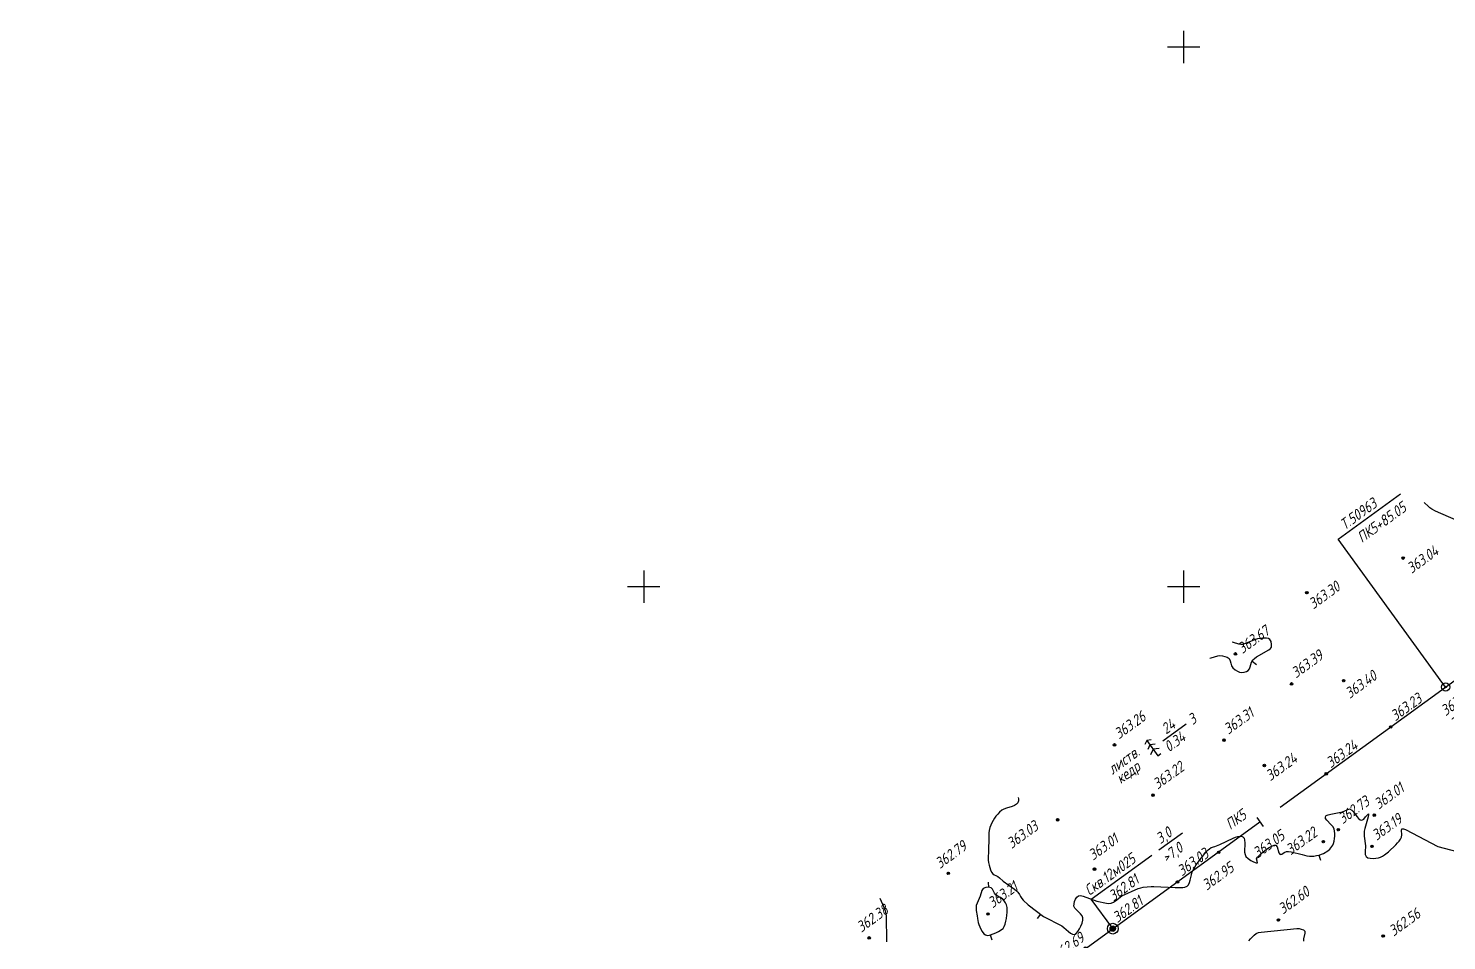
# Model space of a CAD drawing. Extents: x 1514039 to 1515876, y 2182924 to 2184238.
# Drawn here: x 1514172 to 1514697, y 2183269 to 2183607 of the extents above; entities that cross this region are included whole.
import ezdxf
from ezdxf.enums import TextEntityAlignment as Align

# ---------------------------------------------------------------- set-up
doc = ezdxf.new("R2010")
doc.units = 0
for name, color, linetype, lineweight in [('ИИ_ГЕОПУНКТ_025', 7, 'Continuous', 25), ('ИИ_ГЕОСЕТКА_025', 3, 'Continuous', 25), ('ИИ_ОТМЕТКА_025', 7, 'Continuous', 25), ('ИИ_ПИКЕТАЖ_025', 7, 'Continuous', 25), ('ИИ_РЕЛЬЕФ_025', 34, 'Continuous', 25), ('ИИ_СКВАЖИНА_025', 7, 'Continuous', 25), ('ИИ_ТРАССА_ТРУБ_025', 7, 'Continuous', 25), ('ИИ_УГОДЬЯ_025', 7, 'Continuous', 25)]:
    doc.layers.add(name, color=color, linetype=linetype, lineweight=lineweight)
doc.styles.add('VNIPISIMPLEXCUR', font='simplex.shx', dxfattribs={"width": 0.8, "oblique": 15})

# ---------------------------------------------------------------- blocks, each defined once
blk = doc.blocks.new('PICKET')
at = {"color": 0, "linetype": 'Continuous', "lineweight": 25}
for p, q in [((-0.2299999999999898, 0), (0.2299999999999898, 0)), ((0, 0.2299999999999898), (0, -0.2299999999999898))]:
    blk.add_line(p, q, dxfattribs=at)
blk.add_circle((0, 0), 0.23, dxfattribs=at)
at = {"color": 0, "linetype": 'Continuous', "style": 'VNIPISIMPLEXCUR', "oblique": 15, "width": 0.8}
blk.add_attdef('OTMETKA', (1.25, 0.3000000000000114), '', height=2, dxfattribs=at)
at = {"color": 8, "linetype": 'Continuous', "style": 'VNIPISIMPLEXCUR', "oblique": 15, "width": 0.8, "flags": 1}
blk.add_attdef('NOMER', (1.25, -2.699999999999989), '', height=2, dxfattribs=at)
blk = doc.blocks.new('ИИ15001')
at = {"color": 0, "linetype": 'Continuous', "lineweight": 25}
blk.add_lwpolyline([(0, 1), (0, -1)], dxfattribs=at)
at = {"color": 0, "linetype": 'Continuous', "lineweight": 25, "style": 'VNIPISIMPLEXCUR', "oblique": 15, "width": 0.8}
blk.add_attdef('STATIONING', text='', height=2, dxfattribs=at).set_placement((0, 2), align=Align.CENTER)
at = {"color": 7, "linetype": 'Continuous', "lineweight": 25, "style": 'VNIPISIMPLEXCUR', "oblique": 15, "width": 0.8}
blk.add_attdef('HEIGHT', text='', height=2, dxfattribs=at).set_placement((0, -2), align=Align.TOP_CENTER)
blk = doc.blocks.new('ИИ050052Р')
at = {"linetype": 'Continuous', "lineweight": 25}
h = blk.add_hatch(color=0, dxfattribs=at)
edge = h.paths.add_edge_path()
edge.add_arc((0, 0), 0.15, 0, 360)
at = {"color": 0, "linetype": 'Continuous', "lineweight": 25}
for radius in [0.75, 0.15]:
    blk.add_circle((0, 0), radius, dxfattribs=at)
at = {"color": 0, "linetype": 'Continuous', "style": 'VNIPISIMPLEXCUR', "oblique": 15, "width": 0.8}
for tag, p in [('CENTRE', (1.449999999999999, 0.6999999999999993)), ('HEIGHT', (1.449999999999999, -2.699999999999999))]:
    blk.add_attdef(tag, p, '', height=2, dxfattribs=at)
for tag, p in [('NUMBER', (-2, -1)), ('STATIONING', (-2, -4.399999999999999)), ('ALPHA', (-2, -7.799999999999999))]:
    blk.add_attdef(tag, text='', height=2, dxfattribs=at).set_placement(p, align=Align.RIGHT)
at = {"color": 253, "linetype": 'Continuous', "style": 'VNIPISIMPLEXCUR', "oblique": 15, "width": 0.8, "flags": 1}
blk.add_attdef('NOTE', text='', height=1.6, dxfattribs=at).set_placement((-2, -10.8), align=Align.RIGHT)
blk = doc.blocks.new('ИИ25001')
at = {"linetype": 'Continuous'}
h = blk.add_hatch(color=0, dxfattribs=at)
edge = h.paths.add_edge_path()
edge.add_arc((0, 0), 0.5, 0, 360)
at = {"color": 0, "linetype": 'Continuous'}
for radius in [1, 0.5]:
    blk.add_circle((0, 0), radius, dxfattribs=at)
at = {"color": 0, "style": 'VNIPISIMPLEXCUR', "oblique": 15, "width": 0.8}
for tag, p in [('NUMBER', (2, 0.6999999999999887)), ('STS', (14.21830956713089, 0.6999999999999887)), ('EGWL', (38.31670607307356, 0.6999999999999887)), ('TFS', (19.07851403860371, -1)), ('HEIGHT', (2, -2.699999999999988)), ('FS', (14.21830956713089, -2.700000000000002)), ('AGWL', (36.59421987173639, -2.700000000000002))]:
    blk.add_attdef(tag, p, '', height=2, dxfattribs=at)
at = {"color": 253, "style": 'VNIPISIMPLEXCUR', "oblique": 15, "width": 0.8, "flags": 1}
for tag, p in [('DATE', (-2.5, -0.8000000000000113)), ('NOTE1', (-2.5, -3.200000000000017)), ('NOTE2', (-2.5, -5.600000000000022))]:
    blk.add_attdef(tag, text='', height=1.6, dxfattribs=at).set_placement(p, align=Align.RIGHT)
blk = doc.blocks.new('ИИ053672А')
at = {"color": 0, "linetype": 'Continuous'}
for points in [[(0.6999999999999887, 3.095854811567278), (0, 3.5), (-0.6999999999999887, 3.095854811567278)], [(0, 3.5), (0, 0), (0.6999999999999887, 0)], [(1, 0.9226497308103772), (0, 1.5), (-1, 0.9226497308103772)], [(0.8499999999999943, 2.009252271188813), (0, 2.5), (-0.8499999999999943, 2.009252271188813)]]:
    blk.add_lwpolyline(points, dxfattribs=at)
at = {"color": 0, "linetype": 'Continuous', "style": 'VNIPISIMPLEXCUR', "oblique": 15, "width": 0.8}
blk.add_attdef('RACE1', text='', height=2, dxfattribs=at).set_placement((-2, 2.25), align=Align.RIGHT)
blk.add_attdef('HEIGHT', (2, 2.25), '', height=2, dxfattribs=at)
blk.add_attdef('DISTANCE', text='', height=2, dxfattribs=at).set_placement((8.5, 1.75), align=Align.MIDDLE_LEFT)
blk.add_attdef('RACE2', text='', height=2, dxfattribs=at).set_placement((-2, 1.25), align=Align.TOP_RIGHT)
blk.add_attdef('THICKNESS', text='', height=2, dxfattribs=at).set_placement((2, 1.25), align=Align.TOP_LEFT)
blk = doc.blocks.new('ИИ053296')
at = {"color": 0, "linetype": 'Continuous', "lineweight": 25}
blk.add_lwpolyline([(0, 0), (1, 0)], dxfattribs=at)
blk = doc.blocks.new('ИИ05012')
at = {"color": 0, "linetype": 'Continuous', "flags": 128}
for points in [[(0, 3), (0, -3)], [(-3, 0), (3, 0)]]:
    blk.add_lwpolyline(points, dxfattribs=at)

msp = doc.modelspace()

# ---------------------------------------------------------------- linework, layer by layer
at = {"layer": 'ИИ_ГЕОПУНКТ_025'}
msp.add_lwpolyline([(1514697.06, 2183362.78), (1514657.255596612, 2183417.521280727), (1514680.381382518, 2183434.336892249)], dxfattribs=at)
at = {"layer": 'ИИ_РЕЛЬЕФ_025'}
for points, elevation in [([(1514700.946362922, 2183424.637458917), (1514693.292260985, 2183427.986466174), (1514691.955177983, 2183428.703261353), (1514691.257902802, 2183429.153473031), (1514690.659187851, 2183429.663461683), (1514689.110955827, 2183431.191715464)], 363), ([(1514609.713639993, 2183373.449083895), (1514610.257660976, 2183373.574978049), (1514612.658910465, 2183374.34069806), (1514613.464887308, 2183374.421187388), (1514614.36607677, 2183374.338193851), (1514615.312501494, 2183374.131515049), (1514616.180361692, 2183373.798024812), (1514616.845857576, 2183373.33459697), (1514617.228533888, 2183372.527123361), (1514617.431629304, 2183371.555885837), (1514617.685583871, 2183370.60526129), (1514618.285994656, 2183369.888906192), (1514619.056224785, 2183369.195076531), (1514619.910055182, 2183368.627732772), (1514620.761266771, 2183368.290835385), (1514621.574668686, 2183368.203279258), (1514622.440661948, 2183368.283082803), (1514623.267227584, 2183368.528218954), (1514623.965492687, 2183368.931541293), (1514624.396519371, 2183369.500003731), (1514624.668517907, 2183370.263164341), (1514624.896116836, 2183371.130611174), (1514625.193944705, 2183372.011932285), (1514625.676630055, 2183372.816715723), (1514626.263844237, 2183373.375618774), (1514627.038574454, 2183373.918698105), (1514631.571861782, 2183376.504418506), (1514632.179825638, 2183377.017163242), (1514632.544684673, 2183377.535620165), (1514632.546475155, 2183378.589938832), (1514632.416636143, 2183379.643774122), (1514631.941765283, 2183380.416325127), (1514631.401188257, 2183380.727648011), (1514630.714608967, 2183380.84685695), (1514629.991741573, 2183380.88938479), (1514629.16468081, 2183380.886026329), (1514628.289360301, 2183380.780689261), (1514627.337459672, 2183380.578086508), (1514626.619385812, 2183380.365098422), (1514622.579385848, 2183378.729074602), (1514621.958207289, 2183378.570488516), (1514621.198272507, 2183378.514366661), (1514620.455215716, 2183378.646048937), (1514618.457328914, 2183379.225159795), (1514617.926037912, 2183379.421126373)], 363.5), ([(1514538.769478379, 2183321.858604366), (1514538.845655373, 2183321.294117636), (1514538.797064495, 2183320.546603012), (1514538.589512197, 2183319.869441502), (1514538.129721273, 2183319.303909524), (1514537.388416737, 2183318.869703895), (1514536.455939677, 2183318.521790893), (1514534.378832326, 2183317.904707878), (1514533.414884207, 2183317.54547042), (1514532.621127907, 2183317.092390697), (1514531.837184749, 2183316.43062838), (1514531.127608849, 2183315.706078277), (1514530.490289327, 2183314.938555419), (1514529.923115305, 2183314.147874832), (1514529.423975902, 2183313.35385155), (1514528.95333387, 2183312.480768365), (1514528.575617693, 2183311.601940582), (1514528.274273825, 2183310.672096194), (1514528.032748717, 2183309.645963191), (1514527.904765602, 2183308.793561642), (1514527.803858336, 2183306.896056942), (1514527.762111399, 2183302.00637047), (1514527.636133071, 2183299.397434122), (1514527.658098749, 2183298.552629854), (1514527.752017688, 2183297.735771915), (1514527.937631486, 2183296.811275702), (1514528.184845641, 2183295.866432718), (1514528.490872947, 2183294.966568541), (1514528.852926197, 2183294.177008749), (1514529.268218185, 2183293.56307892), (1514529.84411873, 2183293.147230713), (1514530.494261664, 2183292.909358174), (1514531.138003616, 2183292.60763647), (1514531.830161371, 2183292.066667432), (1514533.197862869, 2183290.819006202), (1514537.377419317, 2183287.836189397), (1514538.075213085, 2183287.262825268), (1514538.646399125, 2183286.710727102), (1514539.215548393, 2183285.918607566), (1514539.602895917, 2183285.157024785), (1514540.065183716, 2183284.416752462), (1514540.59586176, 2183283.821792969), (1514542.419951613, 2183282.102903225), (1514548.137142857, 2183277.707185714), (1514554.841844112, 2183274.327711059), (1514555.650053185, 2183273.694150439), (1514557.316514896, 2183272.193587139), (1514558.12472397, 2183271.560026521), (1514558.88288948, 2183271.159907966), (1514559.565989644, 2183271.109952508), (1514560.186965249, 2183271.467491488), (1514560.822755264, 2183272.164937505), (1514561.429104564, 2183273.101971132), (1514561.961758022, 2183274.178272947), (1514562.376460513, 2183275.293523523), (1514562.628956912, 2183276.347403436), (1514562.674992092, 2183277.239593264), (1514562.391338288, 2183278.017426604), (1514561.79344442, 2183278.749702621), (1514560.279008086, 2183280.139930016), (1514559.674501417, 2183280.829055062), (1514559.379826278, 2183281.534970119), (1514559.399678945, 2183282.366051043), (1514559.612998227, 2183283.273155482), (1514559.984097322, 2183284.144239042), (1514560.472768253, 2183284.867221965), (1514561.039933333, 2183285.330033333), (1514561.798053551, 2183285.453716631), (1514562.729885144, 2183285.269247393), (1514567.862370729, 2183283.465852355), (1514571.443787659, 2183282.654940881), (1514572.301314786, 2183282.581392692), (1514573.113449386, 2183282.662860116), (1514573.973350539, 2183282.985186414), (1514574.778046976, 2183283.496036986), (1514577.097499627, 2183285.351773172), (1514583.22250325, 2183288.129481965), (1514584.107660221, 2183288.415561819), (1514584.999164975, 2183288.632431867), (1514587.933545884, 2183288.798236081), (1514588.915849864, 2183288.807962252), (1514596.903947142, 2183288.477065423), (1514597.809949269, 2183288.507783399), (1514599.673802127, 2183288.470681507), (1514600.509073418, 2183288.635822848), (1514601.261129094, 2183288.959114777), (1514601.755667962, 2183289.522168583), (1514602.118440647, 2183290.283591781), (1514602.398101876, 2183291.189954827), (1514602.902708867, 2183293.223782287), (1514603.224964083, 2183294.244387611), (1514603.658726748, 2183295.196214608), (1514604.670221013, 2183296.842481341), (1514606.56931997, 2183299.509708773), (1514607.879853538, 2183301.132273432), (1514609.057877897, 2183302.400391039), (1514609.552176815, 2183302.839931087), (1514610.266492919, 2183303.265290787), (1514611.53424726, 2183303.639157664), (1514613.384945415, 2183304.407922998), (1514618.313693788, 2183306.749944225), (1514619.213156896, 2183307.098317644), (1514620.04359075, 2183307.350666401), (1514620.787738037, 2183307.482984332), (1514621.428341445, 2183307.47126527), (1514621.948143658, 2183307.291503052), (1514622.378204298, 2183306.783481021), (1514622.591614557, 2183305.987639863), (1514622.655109206, 2183304.988678158), (1514622.6134472, 2183301.620055568), (1514622.744627116, 2183300.655597483), (1514623.059565275, 2183299.911511755), (1514623.883521572, 2183299.217661944), (1514624.873015213, 2183298.499569468), (1514625.933147763, 2183297.96112223), (1514626.83820486, 2183297.663354729), (1514627.34784128, 2183297.651324294), (1514627.291896693, 2183298.271437286), (1514626.971029145, 2183299.156281129), (1514627.325266257, 2183299.669688141), (1514627.944870702, 2183300.336822728), (1514628.763056739, 2183301.096855661), (1514630.728030629, 2183302.652299631), (1514631.741246999, 2183303.326052206), (1514632.685902001, 2183303.849386197), (1514633.495209893, 2183304.161472373), (1514634.102384935, 2183304.201481503), (1514634.670475176, 2183303.59272344), (1514635.328103254, 2183301.325298671), (1514635.778352631, 2183300.692105263), (1514636.439327684, 2183300.843852397), (1514637.195224305, 2183301.386836929), (1514638.092545455, 2183301.770545454), (1514638.902739688, 2183301.778874927), (1514639.832158618, 2183301.652930425), (1514643.94725, 2183300.7015725), (1514645.648918818, 2183300.165016424), (1514646.605702959, 2183300.031661647), (1514647.396640483, 2183300.050340229), (1514648.28690533, 2183300.134836944), (1514649.228183443, 2183300.284297262), (1514650.172160767, 2183300.497866651), (1514651.070523243, 2183300.77469058), (1514651.874956816, 2183301.113914517), (1514653.426212802, 2183302.124684473), (1514654.146500665, 2183302.691511658), (1514655.263423497, 2183304.107702977), (1514655.558703961, 2183304.841866016), (1514655.780022487, 2183305.682307339), (1514655.925646976, 2183306.592200231), (1514655.993845327, 2183307.53471798), (1514655.982885441, 2183308.473033872), (1514655.891035218, 2183309.370321193), (1514655.716562555, 2183310.18975323), (1514655.279469889, 2183311.03739318), (1514654.588420693, 2183311.873310876), (1514653.064959953, 2183313.415339659), (1514652.577292413, 2183314.086478788), (1514652.497564043, 2183314.666073375), (1514652.864619639, 2183315.103072864), (1514653.565006325, 2183315.438512605), (1514654.507815624, 2183315.700090712), (1514658.885109348, 2183316.561749057), (1514661.497516101, 2183317.615159222), (1514662.32525929, 2183317.184308208), (1514662.942942486, 2183316.465825104), (1514664.196767678, 2183314.822493083), (1514664.814450874, 2183314.104009979), (1514665.41367527, 2183313.591892687), (1514665.985211466, 2183313.389324115), (1514666.701873199, 2183313.774247745), (1514667.431767909, 2183314.627283219), (1514668.054410131, 2183315.447272819), (1514668.449314401, 2183315.733058828), (1514668.512853786, 2183315.399919462), (1514668.36883473, 2183314.702490879), (1514667.079471498, 2183310.306758208), (1514666.919383287, 2183309.315538912), (1514666.887744954, 2183308.384820915), (1514666.927570103, 2183307.469578487), (1514667.325082304, 2183303.860194009), (1514667.243250599, 2183301.681391553), (1514667.29084431, 2183300.670790343), (1514667.633469898, 2183299.92285586), (1514668.26740937, 2183299.52544436), (1514669.149842189, 2183299.294419798), (1514670.16756816, 2183299.262412103), (1514672.187289729, 2183299.442314669), (1514672.923597763, 2183299.701762549), (1514673.665990977, 2183300.086677221), (1514674.405680702, 2183300.568468824), (1514675.841795017, 2183301.708323372), (1514678.577491195, 2183304.246207199), (1514679.255034216, 2183304.969146888), (1514679.863025474, 2183305.702698222), (1514680.364494591, 2183306.43175007), (1514680.72247119, 2183307.1411913), (1514680.842651634, 2183308.014334054), (1514680.677595221, 2183309.74349477), (1514680.87541051, 2183310.22495084), (1514681.428106701, 2183310.262274202), (1514682.223401884, 2183309.96805584), (1514694.109842112, 2183303.664503092), (1514701.188978269, 2183301.847095554)], 363), ([(1514487.41795138, 2183284.515857026), (1514488.995496905, 2183281.148535868), (1514489.54102526, 2183279.448943536), (1514489.740778415, 2183278.625604522), (1514489.815790832, 2183277.940219121), (1514489.900162342, 2183268.316772429)], 362.5), ([(1514624.116383384, 2183268.744774863), (1514624.822411341, 2183269.412053387), (1514625.477420177, 2183270.157914851), (1514626.17888063, 2183270.844685866), (1514626.927101912, 2183271.466244197), (1514627.78028096, 2183271.770920658), (1514628.733713334, 2183271.939859845), (1514641.967713441, 2183273.266733703), (1514642.770139494, 2183273.243212868), (1514643.577624355, 2183273.07521759), (1514644.355209935, 2183272.78362745), (1514644.885248529, 2183272.299178049), (1514644.928045564, 2183271.531966407), (1514644.353124033, 2183269.482947676), (1514644.382766935, 2183268.648547443)], 362.5)]:
    msp.add_lwpolyline(points, dxfattribs=dict(at, elevation=elevation))
at = {"layer": 'ИИ_РЕЛЬЕФ_025', "elevation": 363}
msp.add_lwpolyline([(1514523.672139414, 2183276.951885146), (1514523.8780737, 2183275.493706789), (1514524.103651856, 2183274.718347496), (1514524.860979073, 2183273.017273065), (1514525.369316679, 2183272.117800352), (1514525.941431137, 2183271.365010038), (1514526.56031809, 2183270.893381666), (1514527.29542237, 2183270.750431977), (1514528.114292957, 2183270.857848227), (1514529.78146897, 2183271.40101272), (1514530.646888366, 2183271.744663145), (1514531.486262839, 2183272.21824068), (1514533.1174859, 2183273.293384209), (1514533.518107722, 2183274.006007795), (1514533.867128664, 2183274.907460026), (1514534.159767888, 2183275.940502617), (1514534.391244554, 2183277.047897282), (1514534.556777822, 2183278.172405737), (1514534.651586851, 2183279.256789698), (1514534.670890804, 2183280.243810879), (1514534.60990884, 2183281.076230997), (1514534.383940269, 2183282.013129055), (1514534.011743033, 2183282.83867757), (1514533.535055063, 2183283.561958621), (1514532.995614286, 2183284.192054286), (1514532.161574472, 2183284.730256426), (1514531.248260719, 2183285.168972248), (1514530.417804534, 2183285.70157525), (1514529.958081789, 2183286.353684283), (1514529.218070232, 2183287.865193032), (1514528.721472712, 2183288.340703629), (1514527.772195187, 2183288.540507679), (1514526.681922071, 2183288.428181276), (1514525.78805134, 2183288.045600063), (1514525.26560255, 2183287.308779815), (1514524.619993411, 2183285.285707999), (1514523.161166665, 2183281.772975583), (1514523.116964593, 2183280.866918914), (1514523.200859565, 2183279.909971004), (1514523.533345709, 2183277.930643588)], close=True, dxfattribs=at)
at = {"layer": 'ИИ_СКВАЖИНА_025', "flags": 128}
for points in [[(1514590.823403315, 2183302.390753504), (1514599.541505113, 2183308.730006736)], [(1514573.770721544, 2183273.230895791), (1514565.79874964, 2183284.194405222), (1514588.212900779, 2183300.492560868)]]:
    msp.add_lwpolyline(points, dxfattribs=at)
at = {"layer": 'ИИ_ТРАССА_ТРУБ_025', "color": 4}
for points in [[(1514635.77426752, 2183318.213114524), (1514697.06, 2183362.78), (1514937.36, 2183537.57), (1515032.619463999, 2183606.86931345)], [(1514172.07, 2183052.149999999), (1514205.52, 2183073.199999999), (1514237.790091928, 2183028.813626145), (1514464.73, 2183193.83), (1514628.270903637, 2183312.756680452)]]:
    msp.add_lwpolyline(points, dxfattribs=at)
at = {"layer": 'ИИ_УГОДЬЯ_025'}
msp.add_lwpolyline([(1514592.253977491, 2183342.7945418), (1514600.914652694, 2183349.092038037)], dxfattribs=at)

# ---------------------------------------------------------------- block references
at = {"layer": 'ИИ_ГЕОПУНКТ_025', "color": 177}
ref = msp.add_blockref('ИИ050052Р', (1514697.06, 2183362.78, 363.17), dxfattribs=dict(at, xscale=2, yscale=2, zscale=2, rotation=36.02222222222222))
ref.add_attrib('NUMBER', 'Т.50963', dxfattribs={"layer": '0', "color": 0, "linetype": 'Continuous', "height": 4, "rotation": 36.02222221852792, "style": 'VNIPISIMPLEXCUR', "oblique": 14.99999999999995, "width": 0.8}).set_placement((1514672.025188906, 2183429.750831839), align=Align.RIGHT)
ref.add_attrib('CENTRE', '363.41', (1514697.024774331, 2183351.853683985), dxfattribs={"layer": '0', "color": 0, "linetype": 'Continuous', "height": 4, "rotation": 36.02222221852792, "style": 'VNIPISIMPLEXCUR', "oblique": 14.99999999999995, "width": 0.8})
ref.add_attrib('HEIGHT', '363.17', (1514700.495289659, 2183346.971552999), dxfattribs={"layer": '0', "color": 0, "linetype": 'Continuous', "height": 4, "rotation": 36.02222221852792, "style": 'VNIPISIMPLEXCUR', "oblique": 14.99999999999995, "width": 0.8})
ref.add_attrib('STATIONING', 'ПК5+85.05', dxfattribs={"layer": '0', "color": 0, "linetype": 'Continuous', "height": 4, "rotation": 36.02222221852792, "style": 'VNIPISIMPLEXCUR', "oblique": 14.99999999999995, "width": 0.8}).set_placement((1514682.901866478, 2183428.271659977), align=Align.RIGHT)
at = {"layer": 'ИИ_ГЕОСЕТКА_025', "xscale": 2, "yscale": 2, "zscale": 2}
for p in [(1514600, 2183600), (1514400, 2183400), (1514600, 2183400)]:
    msp.add_blockref('ИИ05012', p, dxfattribs=at)
at = {"layer": 'ИИ_ОТМЕТКА_025'}
ref = msp.add_blockref('PICKET', (1514681.30495359, 2183410.54981865, 363.04), dxfattribs=dict(at, xscale=2, yscale=2, zscale=2, rotation=36.02222222222222))
ref.add_attrib('OTMETKA', '363.04', (1514684.442549804, 2183404.616618806, 363.04), dxfattribs={"layer": '0', "color": 0, "linetype": 'Continuous', "height": 4, "rotation": 36.02222221852793, "style": 'VNIPISIMPLEXCUR', "oblique": 15, "width": 0.8})
ref = msp.add_blockref('PICKET', (1514645.6301, 2183397.72, 363.3), dxfattribs=dict(at, xscale=2, yscale=2, zscale=2, rotation=36.02222222222222))
ref.add_attrib('OTMETKA', '363.30', (1514648.067049793, 2183391.436289635, 363.3), dxfattribs={"layer": '0', "color": 0, "linetype": 'Continuous', "height": 3.999999999999998, "rotation": 36.02222221852796, "style": 'VNIPISIMPLEXCUR', "oblique": 14.99999999999995, "width": 0.8000000000000008})
ref = msp.add_blockref('PICKET', (1514619.2001, 2183375.05, 363.67), dxfattribs=dict(at, xscale=2, yscale=2, zscale=2, rotation=36.02222222222222))
ref.add_attrib('OTMETKA', '363.67', (1514621.781721648, 2183374.922183299, 363.67), dxfattribs={"layer": '0', "color": 0, "linetype": 'Continuous', "height": 4, "rotation": 36.02222221852793, "style": 'VNIPISIMPLEXCUR', "oblique": 15, "width": 0.8})
at = {"layer": 'ИИ_ОТМЕТКА_025', "xscale": 2, "yscale": 2, "zscale": 2, "rotation": 36.02222222222222}
for p, values in [((1514639.98, 2183363.93, 363.39), {'OTMETKA': '363.39'}), ((1514676.722341239, 2183347.990487463, 363.23), {'OTMETKA': '363.23'}), ((1514574.4001, 2183341.33, 363.26), {'OTMETKA': '363.26'}), ((1514614.93, 2183343.07, 363.31), {'OTMETKA': '363.31'}), ((1514652.824328889, 2183330.611891558, 363.24), {'OTMETKA': '363.24'}), ((1514588.68, 2183322.71, 363.22), {'OTMETKA': '363.22'}), ((1514670.6301, 2183315.2801, 363.01), {'OTMETKA': '363.01'}), ((1514657.31, 2183309.9, 362.73), {'OTMETKA': '362.73'}), ((1514669.81, 2183303.7201, 363.19), {'OTMETKA': '363.19'}), ((1514597.726569439, 2183290.544890055, 363.03), {'OTMETKA': '363.03'}), ((1514527.55, 2183278.69, 363.21), {'OTMETKA': '363.21'}), ((1514573.770721544, 2183273.230895791, 362.81), {'OTMETKA': '362.81'}), ((1514635.1301, 2183276.41, 362.6), {'OTMETKA': '362.60'})]:
    msp.add_blockref('PICKET', p, dxfattribs=at).add_auto_attribs(values)
at = {"layer": 'ИИ_ОТМЕТКА_025'}
ref = msp.add_blockref('PICKET', (1514659.27, 2183365.11, 363.4), dxfattribs=dict(at, xscale=2, yscale=2, zscale=2, rotation=36.02222222222222))
ref.add_attrib('OTMETKA', '363.40', (1514661.555076605, 2183358.295111098, 363.4), dxfattribs={"layer": '0', "color": 0, "linetype": 'Continuous', "height": 4, "rotation": 36.02222221852793, "style": 'VNIPISIMPLEXCUR', "oblique": 15, "width": 0.8})
ref = msp.add_blockref('PICKET', (1514629.91, 2183333.7, 363.24), dxfattribs=dict(at, xscale=2, yscale=2, zscale=2, rotation=36.02222222222222))
ref.add_attrib('OTMETKA', '363.24', (1514632.106646465, 2183327.745179938, 363.24), dxfattribs={"layer": '0', "color": 0, "linetype": 'Continuous', "height": 4, "rotation": 36.02222221852793, "style": 'VNIPISIMPLEXCUR', "oblique": 15, "width": 0.8})
ref = msp.add_blockref('PICKET', (1514553.33, 2183313.54, 363.03), dxfattribs=dict(at, xscale=2, yscale=2, zscale=2, rotation=36.02222222222222))
ref.add_attrib('OTMETKA', '363.03', (1514536.270797081, 2183302.672752699, 363.03), dxfattribs={"layer": '0', "color": 0, "linetype": 'Continuous', "height": 4, "rotation": 36.02222221852793, "style": 'VNIPISIMPLEXCUR', "oblique": 15, "width": 0.8})
ref = msp.add_blockref('PICKET', (1514567, 2183295.2801, 363.01), dxfattribs=dict(at, xscale=2, yscale=2, zscale=2, rotation=36.02222222222222))
ref.add_attrib('OTMETKA', '363.01', (1514566.472187742, 2183298.342895787, 363.01), dxfattribs={"layer": '0', "color": 0, "linetype": 'Continuous', "height": 3.999999999999998, "rotation": 36.02222221852796, "style": 'VNIPISIMPLEXCUR', "oblique": 14.99999999999995, "width": 0.8000000000000008})
ref = msp.add_blockref('PICKET', (1514651.77, 2183305.4701, 363.22), dxfattribs=dict(at, xscale=2, yscale=2, zscale=2, rotation=36.02222222222222))
ref.add_attrib('OTMETKA', '363.22', (1514639.639316082, 2183300.331066825, 363.22), dxfattribs={"layer": '0', "color": 0, "linetype": 'Continuous', "height": 3.999999999999998, "rotation": 36.02222221852796, "style": 'VNIPISIMPLEXCUR', "oblique": 14.99999999999995, "width": 0.8000000000000008})
ref = msp.add_blockref('PICKET', (1514512.82, 2183293.75, 362.79), dxfattribs=dict(at, xscale=2, yscale=2, zscale=2, rotation=36.02222222222222))
ref.add_attrib('OTMETKA', '362.79', (1514509.709620141, 2183295.25161712, 362.79), dxfattribs={"layer": '0', "color": 0, "linetype": 'Continuous', "height": 3.999999999999998, "rotation": 36.02222221852796, "style": 'VNIPISIMPLEXCUR', "oblique": 14.99999999999995, "width": 0.8000000000000008})
ref = msp.add_blockref('PICKET', (1514613.010103747, 2183301.536091437, 362.95), dxfattribs=dict(at, xscale=2, yscale=2, zscale=2, rotation=36.02222222222222))
ref.add_attrib('OTMETKA', '362.95', (1514608.597864276, 2183287.233276449, 362.95), dxfattribs={"layer": '0', "color": 0, "linetype": 'Continuous', "height": 4, "rotation": 36.02222221852792, "style": 'VNIPISIMPLEXCUR', "oblique": 14.99999999999995, "width": 0.8})
ref = msp.add_blockref('PICKET', (1514483.53, 2183269.8, 362.38), dxfattribs=dict(at, xscale=2, yscale=2, zscale=2, rotation=36.02222222222222))
ref.add_attrib('OTMETKA', '362.38', (1514480.611412802, 2183271.648029503, 362.38), dxfattribs={"layer": '0', "color": 0, "linetype": 'Continuous', "height": 4, "rotation": 36.02222221852793, "style": 'VNIPISIMPLEXCUR', "oblique": 15, "width": 0.8})
ref = msp.add_blockref('PICKET', (1514673.92, 2183270.48, 362.56), dxfattribs=dict(at, xscale=2, yscale=2, zscale=2, rotation=36.02222222222222))
ref.add_attrib('OTMETKA', '362.56', (1514677.771818587, 2183270.20103787, 362.56), dxfattribs={"layer": '0', "color": 0, "linetype": 'Continuous', "height": 4, "rotation": 36.02222221852793, "style": 'VNIPISIMPLEXCUR', "oblique": 15, "width": 0.8})
ref = msp.add_blockref('PICKET', (1514563.616772102, 2183266.020724497, 362.69), dxfattribs=dict(at, xscale=2, yscale=2, zscale=2, rotation=36.02222222222222))
ref.add_attrib('OTMETKA', '362.69', (1514553.224782945, 2183261.249749457, 362.69), dxfattribs={"layer": '0', "color": 0, "linetype": 'Continuous', "height": 4, "rotation": 36.02222221852792, "style": 'VNIPISIMPLEXCUR', "oblique": 14.99999999999995, "width": 0.8})
at = {"layer": 'ИИ_ПИКЕТАЖ_025', "color": 4}
ref = msp.add_blockref('ИИ15001', (1514628.27090364, 2183312.75668045, 363.05), dxfattribs=dict(at, xscale=2, yscale=2, zscale=2, rotation=36.02458744999998))
ref.add_attrib('STATIONING', 'ПК5', dxfattribs={"layer": '0', "color": 0, "linetype": 'Continuous', "lineweight": 25, "height": 4, "rotation": 36.02458744999998, "style": 'VNIPISIMPLEXCUR', "oblique": 14.99999999999995, "width": 0.8}).set_placement((1514620.489293188, 2183312.044054258), align=Align.CENTER)
ref.add_attrib('HEIGHT', '363.05', dxfattribs={"layer": '0', "color": 7, "linetype": 'Continuous', "lineweight": 25, "height": 4, "rotation": 36.02458744999998, "style": 'VNIPISIMPLEXCUR', "oblique": 14.99999999999995, "width": 0.8}).set_placement((1514630.293213211, 2183306.147631809), align=Align.TOP_CENTER)
at = {"layer": 'ИИ_РЕЛЬЕФ_025', "xscale": 2, "yscale": 2, "zscale": 2}
for p, rotation in [((1514625.371034432, 2183372.307194776, 363.5), 322.7785669321408), ((1514650.120537791, 2183300.486187254, 363), 286.9356174921408), ((1514527.868713723, 2183288.520192447, 363), 94.15015432214084), ((1514546.982870999, 2183278.594658745, 363), 232.4447702021409), ((1514528.371318023, 2183270.94158677, 363), 288.0455644021408)]:
    msp.add_blockref('ИИ053296', p, dxfattribs=dict(at, rotation=rotation))
at = {"layer": 'ИИ_СКВАЖИНА_025'}
ref = msp.add_blockref('ИИ25001', (1514573.770721544, 2183273.230895791, 362.81), dxfattribs=dict(at, xscale=2, yscale=2, zscale=2, rotation=36.02228177214084))
ref.add_attrib('NUMBER', 'Скв.12м025', (1514565.066140792, 2183285.293317452), dxfattribs={"layer": '0', "color": 0, "height": 4, "rotation": 36.02228177214084, "style": 'VNIPISIMPLEXCUR', "oblique": 15.00000000000003, "width": 0.8})
ref.add_attrib('HEIGHT', '362.81', (1514573.975178989, 2183283.157061377), dxfattribs={"layer": '0', "color": 0, "height": 4, "rotation": 36.02228177214084, "style": 'VNIPISIMPLEXCUR', "oblique": 15.00000000000003, "width": 0.8})
ref.add_attrib('STS', '3,0', (1514591.427858889, 2183304.458963476), dxfattribs={"layer": '0', "color": 0, "height": 4, "rotation": 36.02228177214084, "style": 'VNIPISIMPLEXCUR', "oblique": 15.00000000000003, "width": 0.8})
ref.add_attrib('FS', '>7,0', (1514593.672615292, 2183297.436833484), dxfattribs={"layer": '0', "color": 0, "height": 4, "rotation": 36.02228177214084, "style": 'VNIPISIMPLEXCUR', "oblique": 15.00000000000003, "width": 0.8})
at = {"layer": 'ИИ_УГОДЬЯ_025'}
ref = msp.add_blockref('ИИ053672А', (1514590.442436076, 2183337.315427222), dxfattribs=dict(at, xscale=2, yscale=2, zscale=2, rotation=36.02222222222222))
ref.add_attrib('RACE1', 'листв.', dxfattribs={"layer": '0', "color": 0, "linetype": 'Continuous', "height": 4, "rotation": 36.02222221852793, "style": 'VNIPISIMPLEXCUR', "oblique": 15, "width": 0.8}).set_placement((1514584.087853621, 2183337.751904178), align=Align.RIGHT)
ref.add_attrib('RACE2', 'кедр', dxfattribs={"layer": '0', "color": 0, "linetype": 'Continuous', "height": 4, "rotation": 36.02222221852793, "style": 'VNIPISIMPLEXCUR', "oblique": 15, "width": 0.8}).set_placement((1514581.99652785, 2183335.517238321), align=Align.TOP_RIGHT)
ref.add_attrib('HEIGHT', '24', (1514593.521125362, 2183345.099290133), dxfattribs={"layer": '0', "color": 0, "linetype": 'Continuous', "height": 4, "rotation": 36.02222221852793, "style": 'VNIPISIMPLEXCUR', "oblique": 15, "width": 0.8})
ref.add_attrib('THICKNESS', '0.34', dxfattribs={"layer": '0', "color": 0, "linetype": 'Continuous', "height": 4, "rotation": 36.02222221852793, "style": 'VNIPISIMPLEXCUR', "oblique": 15, "width": 0.8}).set_placement((1514592.207344453, 2183341.689795568), align=Align.TOP_LEFT)
ref.add_attrib('DISTANCE', '3', dxfattribs={"layer": '0', "color": 0, "linetype": 'Continuous', "height": 4, "rotation": 36.02222221852793, "style": 'VNIPISIMPLEXCUR', "oblique": 15, "width": 0.8}).set_placement((1514602.133501953, 2183350.143871347), align=Align.MIDDLE_LEFT)

doc.saveas('drawing.dxf')
